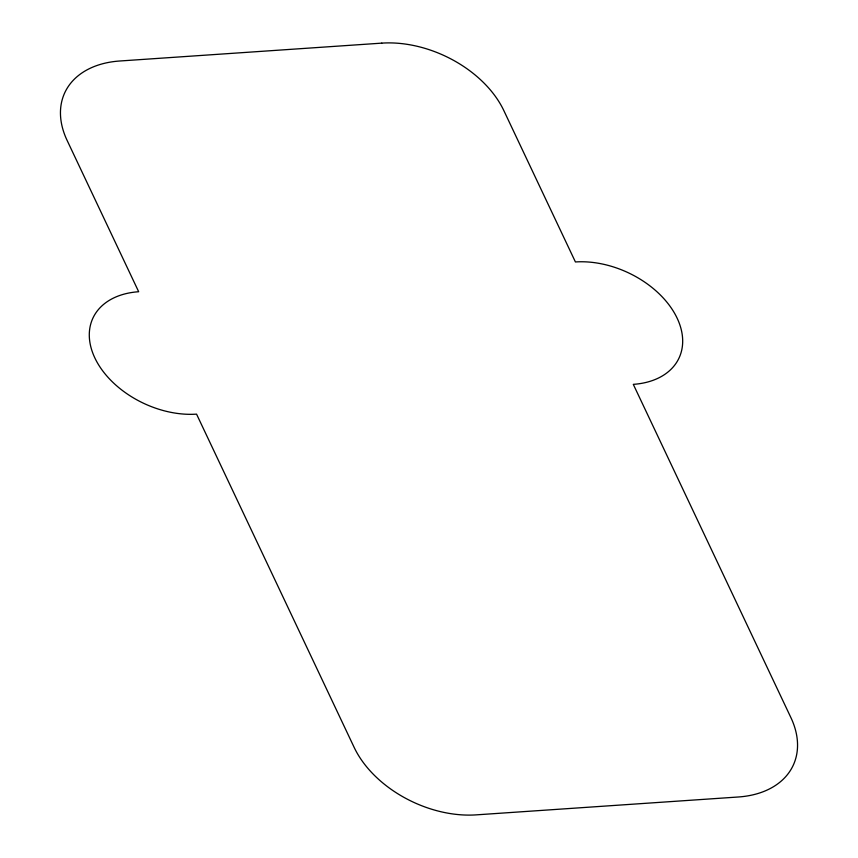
<?xml version="1.0" encoding="UTF-8"?>
<svg xmlns="http://www.w3.org/2000/svg" width="858" height="858" viewBox="0 0 858 858"><rect width="100%" height="100%" fill="white"/><g stroke="black" fill="none" stroke-linecap="round" stroke-linejoin="round"><path stroke-width="1.29" d="M381.767 43.136L119.723 61.004A98.906 66.945 25 0 0 67.106 140.401L138.674 291.731A82.422 55.791 25 0 0 94.83 357.893A82.422 55.791 25 0 0 196.557 414.135L354.15 747.382A98.906 66.945 25 0 0 476.233 814.864L738.277 796.996A98.906 66.945 25 0 0 790.894 717.599L633.301 384.352A82.422 55.791 25 0 0 677.144 318.189A82.422 55.791 25 0 0 575.418 261.958L503.85 110.618A98.906 66.945 25 0 0 381.767 43.136"/></g></svg>
